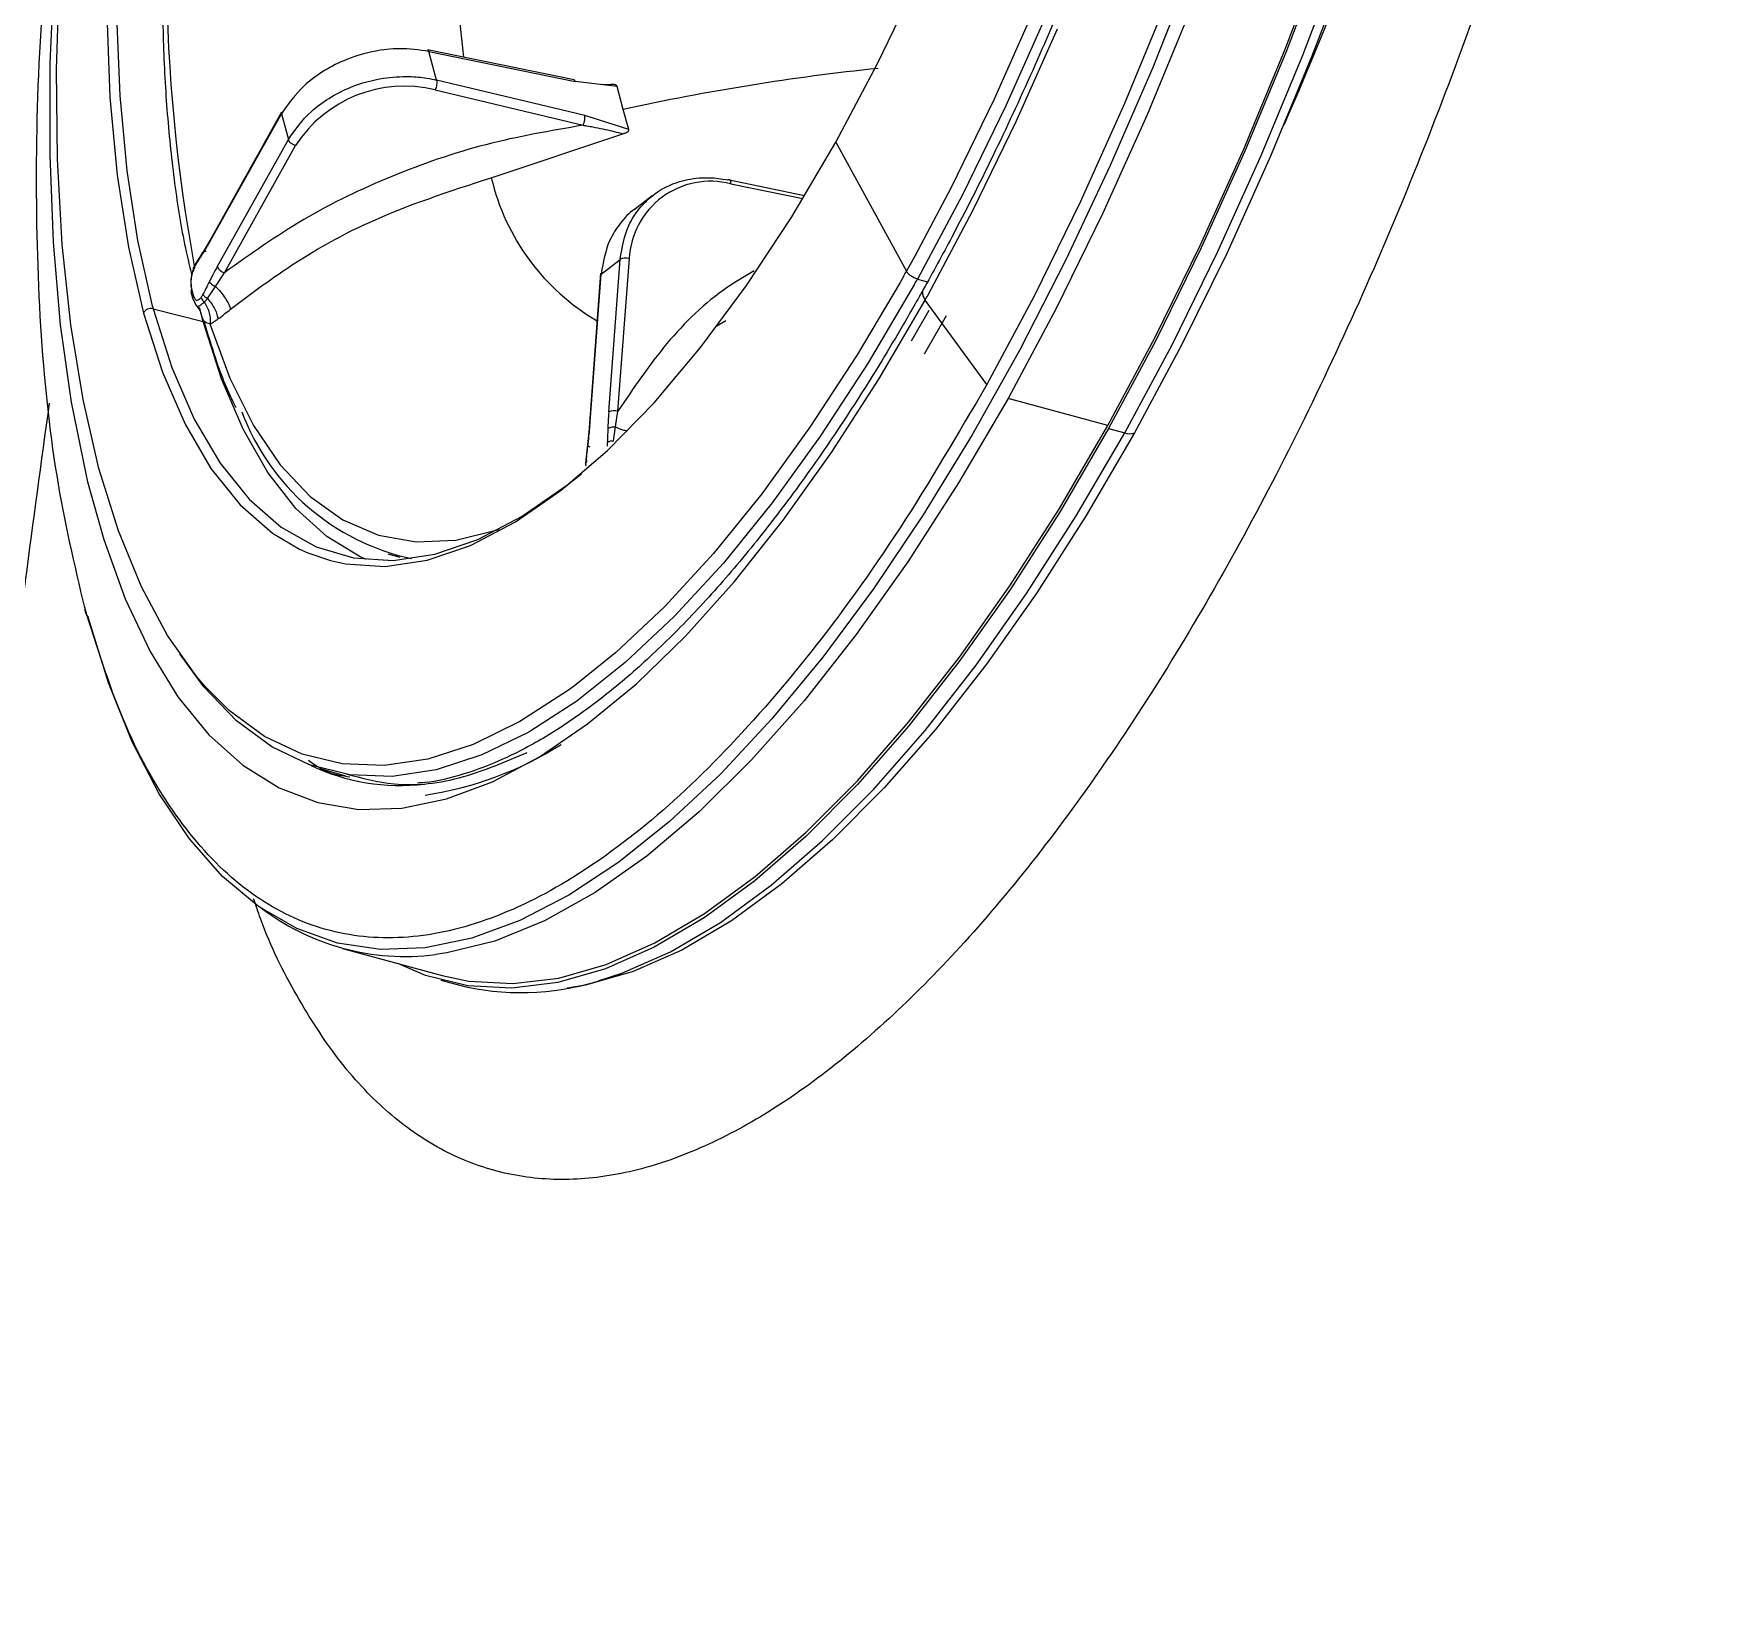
# Model space of a CAD drawing. Extents: x 525 to 613, y 487 to 635.
# Drawn here: x 579.712 to 582.552, y 545.083 to 547.742 of the extents above; entities that cross this region are included whole.
import ezdxf

# ---------------------------------------------------------------- set-up
doc = ezdxf.new("R2010")
doc.units = 0
doc.header["$MEASUREMENT"] = 0
doc.layers.add('1', color=4, linetype='Continuous')
doc.layers.add('STD TEST', color=3, linetype='Continuous')

# ---------------------------------------------------------------- blocks, each defined once
blk = doc.blocks.new('2023 VANGUARD')
at = {"layer": '1', "color": 3, "linetype": 'Continuous', "lineweight": 25}
for p, q in [((11.6633, -45.0267), (11.416, -44.9756)), ((11.4314, -45.0269), (11.4183, -44.9784)), ((11.4183, -44.9784), (11.6649, -45.0294)), ((11.6414, -45.0771), (11.4314, -45.0269)), ((11.7357, -45.0375), (11.6649, -45.0294)), ((11.7229, -45.0348), (11.7085, -45.0344)), ((11.4288, -45.0432), (11.6782, -45.103)), ((11.7456, -45.0765), (11.7357, -45.0375)), ((11.0498, -45.2983), (11.1697, -45.0839)), ((11.17, -45.0809), (11.05, -45.2954)), ((11.1697, -45.0839), (11.1814, -45.1272)), ((11.6809, -45.0866), (11.6414, -45.0771)), ((11.7555, -45.1101), (11.6809, -45.0866)), ((11.7555, -45.1101), (11.7456, -45.0765)), ((11.5234, -45.1914), (11.7453, -45.1173)), ((11.0614, -45.3417), (11.1814, -45.1272)), ((11.0736, -45.3517), (11.1936, -45.1372)), ((12.1043, -45.1314), (12.2232, -45.3492)), ((12.0515, -45.2218), (11.9221, -45.1951)), ((11.927, -45.2016), (12.0487, -45.2267)), ((11.7948, -45.222), (11.7645, -45.2455)), ((11.0371, -45.3172), (11.0251, -45.3365)), ((11.0505, -45.2947), (11.037, -45.3173)), ((11.0251, -45.3364), (11.0214, -45.3433)), ((11.0265, -45.3351), (11.0228, -45.3401)), ((11.7088, -45.3538), (11.7406, -45.3291)), ((11.7214, -45.5864), (11.7406, -45.3291)), ((11.7369, -45.5851), (11.7562, -45.3278)), ((12.2372, -45.3238), (12.2232, -45.3491)), ((11.0452, -45.3951), (11.0586, -45.3747)), ((11.0586, -45.3747), (11.0736, -45.3517)), ((11.7078, -45.3521), (11.6884, -45.6129)), ((11.6896, -45.6109), (11.7088, -45.3538)), ((12.2182, -45.358), (12.2125, -45.3681)), ((12.242, -45.3622), (12.2587, -45.367)), ((11.0174, -45.3853), (11.0199, -45.3948)), ((11.0397, -45.4011), (11.0452, -45.3951)), ((12.3587, -45.5403), (12.2549, -45.3977)), ((10.9533, -45.4123), (11.0379, -45.4341)), ((11.0379, -45.4341), (11.0317, -45.4104)), ((11.0385, -45.432), (11.0387, -45.4325)), ((11.9186, -45.4325), (11.9035, -45.4417)), ((12.261, -45.4152), (12.2313, -45.4669)), ((12.2537, -45.4883), (12.2907, -45.4237)), ((12.5627, -45.6094), (12.3946, -45.5634)), ((11.733, -45.6116), (11.7369, -45.5851)), ((11.6884, -45.6136), (11.6856, -45.6419)), ((11.7296, -45.6348), (11.733, -45.6116)), ((12.564, -45.6142), (12.5915, -45.6217)), ((11.6856, -45.6417), (11.6827, -45.6668)), ((11.6827, -45.6668), (11.6823, -45.6742)), ((11.3491, -45.8257), (11.3691, -45.8312)), ((11.2354, -46.1873), (11.2777, -46.1998)), ((11.2727, -46.4906), (11.4408, -46.5366)), ((11.4387, -46.5442), (11.4662, -46.5517))]:
    blk.add_line(p, q, dxfattribs=at)
at = {"layer": '1', "color": 3, "linetype": 'Continuous', "lineweight": 25, "flags": 128}
for points in [[(12.9302, -44.8033), (12.864, -44.9775), (12.7939, -45.1465), (12.7203, -45.3096), (12.6435, -45.4657), (12.564, -45.6142)], [(12.5627, -45.6094), (12.642, -45.4614), (12.7185, -45.3057), (12.7919, -45.1431), (12.8618, -44.9746), (12.9278, -44.8009)], [(12.9729, -44.8132), (12.9069, -44.9868), (12.8371, -45.1554), (12.7637, -45.3179), (12.6872, -45.4736), (12.6079, -45.6215)], [(12.2597, -45.389), (12.3353, -45.2467), (12.4082, -45.0968), (12.4778, -44.9402)], [(12.5915, -45.6217), (12.671, -45.4733), (12.7478, -45.3171), (12.8214, -45.154), (12.8915, -44.985), (12.9576, -44.8108)], [(12.7426, -41.9411), (12.7679, -41.9908), (12.8068, -42.0854), (12.8398, -42.1915), (12.8668, -42.3083), (12.8876, -42.4352), (12.902, -42.5713), (12.9101, -42.7159), (12.9116, -42.868), (12.9067, -43.0268), (12.8953, -43.1912), (12.8775, -43.3602), (12.8534, -43.5328), (12.8233, -43.7079), (12.7871, -43.8845), (12.7453, -44.0614), (12.698, -44.2376), (12.6455, -44.4121), (12.5882, -44.5836), (12.5263, -44.7512), (12.4604, -44.9139), (12.3907, -45.0705), (12.3178, -45.2203), (12.242, -45.3622)], [(10.8918, -44.9183), (10.8972, -45.053), (10.909, -45.1796), (10.9271, -45.2972), (10.9513, -45.405)], [(12.7062, -44.835), (12.6384, -45.0058), (12.5669, -45.171), (12.4921, -45.3299), (12.4143, -45.4815), (12.334, -45.625), (12.2517, -45.7596), (12.1676, -45.8847), (12.0824, -45.9996), (11.9965, -46.1036), (11.9102, -46.1962), (11.8241, -46.277), (11.7387, -46.3454), (11.6543, -46.4012), (11.5715, -46.4439), (11.4907, -46.4735), (11.4123, -46.4896), (11.3367, -46.4923), (11.2644, -46.4816), (11.1956, -46.4574), (11.132, -46.4208)], [(12.1043, -45.1314), (12.1742, -45), (12.2412, -44.8609)], [(13.022, -42.0125), (13.0509, -42.1357), (13.0737, -42.2692), (13.09, -42.4122), (13.0998, -42.5638), (13.1031, -42.7232), (13.0998, -42.8896), (13.09, -43.062), (13.0737, -43.2395), (13.051, -43.421), (13.022, -43.6055), (12.987, -43.7921), (12.946, -43.9796), (12.8993, -44.167), (12.8472, -44.3533), (12.79, -44.5374), (12.728, -44.7183), (12.6615, -44.895), (12.5909, -45.0665), (12.5166, -45.2318), (12.4391, -45.3901), (12.3587, -45.5403)], [(13.0639, -42.0036), (13.0931, -42.128), (13.1161, -42.2627), (13.1325, -42.4069), (13.1424, -42.5599), (13.1458, -42.7208), (13.1425, -42.8887), (13.1326, -43.0627), (13.1161, -43.2417), (13.0932, -43.4249), (13.064, -43.6111), (13.0286, -43.7993), (12.9872, -43.9885), (12.9401, -44.1776), (12.8876, -44.3656), (12.8298, -44.5514), (12.7673, -44.7339), (12.7002, -44.9122), (12.629, -45.0853), (12.554, -45.2521), (12.4757, -45.4118), (12.3946, -45.5634)], [(12.8204, -42.2088), (12.8442, -42.3137), (12.8649, -42.4398), (12.8792, -42.5751), (12.8872, -42.7188), (12.8887, -42.87), (12.8838, -43.0278), (12.8725, -43.1912), (12.8548, -43.3592), (12.8309, -43.5307), (12.8009, -43.7048), (12.765, -43.8803), (12.7234, -44.0562), (12.6764, -44.2313), (12.6242, -44.4047), (12.5672, -44.5752), (12.5058, -44.7418), (12.4402, -44.9035), (12.371, -45.0592), (12.2985, -45.2081), (12.2372, -45.3238)], [(11.4598, -42.501), (11.3842, -42.6433), (11.3114, -42.7931), (11.2417, -42.9497), (11.1757, -43.1122), (11.1137, -43.2795), (11.0561, -43.4507), (11.0032, -43.6247), (10.9553, -43.8007), (10.9126, -43.9775), (10.8755, -44.1541), (10.8442, -44.3295), (10.8188, -44.5027), (10.7995, -44.6725), (10.7864, -44.8382), (10.7796, -44.9986), (10.7791, -45.1528), (10.7849, -45.3), (10.797, -45.4392), (10.8154, -45.5697), (10.8398, -45.6907), (10.843, -45.7041)], [(11.042, -46.0498), (11.0274, -46.0328), (10.9779, -45.9631), (10.9337, -45.881), (10.895, -45.7869), (10.8622, -45.6815), (10.8354, -45.5654), (10.8147, -45.4392), (10.8003, -45.3039), (10.7924, -45.1602), (10.7908, -45.009), (10.7958, -44.8512)], [(11.4464, -42.7123), (11.3746, -42.8474), (11.3058, -42.9908), (11.2407, -43.1412), (11.1796, -43.2975), (11.123, -43.4586), (11.0714, -43.6232), (11.0252, -43.7901), (10.9847, -43.958), (10.9502, -44.1257), (10.9219, -44.2918), (10.9002, -44.455), (10.8851, -44.6142), (10.8768, -44.7682), (10.8754, -44.9156), (10.8807, -45.0556), (10.8929, -45.1869), (10.9119, -45.3086), (10.9373, -45.4197)], [(11.2522, -45.8369), (11.2776, -45.8426), (11.3448, -45.8467), (11.4154, -45.8363), (11.4887, -45.8112), (11.5642, -45.7718), (11.6412, -45.7183), (11.7193, -45.6511), (11.7979, -45.5708), (11.8762, -45.4779), (11.9538, -45.3731), (12.03, -45.2574), (12.1043, -45.1314)], [(12.237, -45.3711), (12.1587, -45.5037), (12.0786, -45.6268), (11.9971, -45.7395), (11.9147, -45.8411), (11.832, -45.9311), (11.7494, -46.0089), (11.6674, -46.074), (11.5899, -46.1241)], [(12.2125, -45.3681), (12.1404, -45.4898), (12.0607, -45.6121), (11.9797, -45.7241), (11.8978, -45.8252), (11.8156, -45.9146), (11.7335, -45.9919), (11.6635, -46.0482)], [(10.843, -45.7041), (10.8702, -45.8015), (10.9064, -45.9014), (10.9482, -45.9899), (10.9953, -46.0664), (11.0474, -46.1305), (11.1044, -46.1818), (11.1657, -46.22), (11.2311, -46.2449), (11.3002, -46.2564), (11.3725, -46.2543), (11.4477, -46.2388), (11.5253, -46.2098), (11.6049, -46.1675), (11.6859, -46.1123), (11.768, -46.0444), (11.8506, -45.9642), (11.9333, -45.8722), (12.0155, -45.7689), (12.0968, -45.6549), (12.1768, -45.5309), (12.2549, -45.3977)], [(10.9373, -45.4197), (10.9692, -45.5194), (11.0072, -45.607), (11.051, -45.6817), (11.1004, -45.743), (11.1549, -45.7905), (11.2002, -45.8174)], [(10.9533, -45.4123), (10.9849, -45.5114), (11.0226, -45.5983), (11.0662, -45.6725), (11.1152, -45.7335), (11.1693, -45.7806), (11.2281, -45.8137), (11.2912, -45.8323), (11.358, -45.8365), (11.4281, -45.8261), (11.5009, -45.8012), (11.5758, -45.762), (11.6524, -45.7089), (11.6754, -45.6904)], [(11.3131, -45.8353), (11.3027, -45.8307), (11.2462, -45.7965), (11.1942, -45.749), (11.147, -45.6886), (11.105, -45.6155), (11.0686, -45.5305), (11.0379, -45.4341)], [(11.0492, -45.438), (11.083, -45.5295), (11.1226, -45.6089), (11.1678, -45.6755), (11.2182, -45.7288), (11.2735, -45.7684), (11.3331, -45.7939), (11.3967, -45.8053), (11.4637, -45.8023), (11.5337, -45.7851), (11.5368, -45.784)], [(12.3946, -45.5634), (12.3111, -45.7061), (12.2256, -45.8391), (12.1386, -45.9617), (12.0506, -46.0732), (11.9622, -46.1729), (11.8737, -46.2603), (11.7858, -46.335), (11.6988, -46.3964), (11.6133, -46.4443), (11.5297, -46.4783), (11.4486, -46.4984), (11.4296, -46.5011)], [(12.564, -45.6142), (12.4822, -45.7541), (12.3985, -45.8848), (12.3133, -46.0055), (12.2272, -46.1156), (12.1406, -46.2146), (12.0539, -46.3018), (11.9676, -46.3768), (11.8822, -46.4393), (11.7981, -46.4888), (11.7158, -46.5252), (11.6357, -46.5482), (11.5582, -46.5577), (11.4838, -46.5537), (11.4128, -46.5361), (11.3661, -46.5162)], [(11.4408, -46.5366), (11.4857, -46.5461), (11.5599, -46.5501), (11.6372, -46.5406), (11.717, -46.5177), (11.7991, -46.4814), (11.883, -46.432), (11.9681, -46.3697), (12.0541, -46.2949), (12.1406, -46.208), (12.2269, -46.1093), (12.3128, -45.9995), (12.3977, -45.8792), (12.4811, -45.7489), (12.5627, -45.6094)], [(12.6079, -45.6215), (12.5263, -45.761), (12.4429, -45.8913), (12.358, -46.0116), (12.2722, -46.1214), (12.1858, -46.22), (12.0994, -46.307), (12.0134, -46.3818), (11.9283, -46.444), (11.8444, -46.4934), (11.7624, -46.5297), (11.6825, -46.5526), (11.6515, -46.558)], [(11.7038, -46.5456), (11.7433, -46.5327), (11.8256, -46.4963), (11.9097, -46.4468), (11.9951, -46.3843), (12.0814, -46.3093), (12.1681, -46.2221), (12.2547, -46.1231), (12.3408, -46.013), (12.4259, -45.8923), (12.5096, -45.7616), (12.5915, -45.6217)], [(11.2002, -45.8174), (11.2141, -45.8238), (11.2522, -45.8369)], [(11.132, -46.4208), (11.1309, -46.42), (11.0705, -46.3695), (11.0147, -46.3061), (10.9639, -46.2303), (10.9184, -46.1424), (10.8783, -46.0429), (10.8438, -45.9323)], [(11.5899, -46.1241), (11.5867, -46.126), (11.5076, -46.1646), (11.4306, -46.1895), (11.3562, -46.2007), (11.285, -46.198), (11.2172, -46.1814), (11.1533, -46.1511), (11.0938, -46.1072), (11.039, -46.05), (10.9982, -45.9941)], [(11.6635, -46.0482), (11.6521, -46.0566), (11.5718, -46.1083), (11.4931, -46.1467), (11.4166, -46.1715), (11.3427, -46.1825), (11.2719, -46.1798), (11.2045, -46.1634), (11.1411, -46.1332), (11.0819, -46.0896), (11.042, -46.0498)]]:
    blk.add_lwpolyline(points, dxfattribs=at)
at = {"layer": '1', "color": 3, "linetype": 'Continuous', "lineweight": 25}
for centre, radius, start, end in [((13.873, -44.819), 2.8975, 170.8659, 190.3614), ((13.6531, -44.7156), 2.1933, 174.102, 187.1402), ((7.7539, -42.8442), 5.5829, 336.1412, 342.9199), ((12.5844, -48.9127), 3.9269, 95.9733, 102.3346), ((11.377, -45.2548), 0.2178, 76.2484, 147.306), ((11.8947, -45.1036), 0.3815, 193.3043, 239.6391), ((11.8932, -45.3347), 0.1373, 75.7585, 177.1235), ((11.0533, -45.2971), 0.00368, 152.514, 198.7884), ((11.0779, -45.334), 0.0181, 204.8514, 256.4995), ((8.8233, -43.447), 3.8959, 330.6245, 330.7742), ((8.8214, -43.4485), 3.9195, 330.6248, 330.7739), ((12.2176, -45.0685), 1.3102, 194.883, 195.2144), ((8.7238, -43.4221), 4.0462, 330.7739, 330.9154), ((10.9497, -45.4256), 0.0137, 75.1209, 154.5676), ((11.4732, -45.447), 0.3957, 200.5957, 257.6984), ((11.7308, -45.6046), 0.0205, 72.4847, 117.1545), ((11.6911, -45.6132), 0.00276, 122.6568, 173.3551), ((12.5995, -45.599), 0.0241, 250.6562, 290.5035), ((10.8622, -45.9167), 0.0241, 178.2551, 220.4949), ((11.3237, -45.6452), 0.5937, 278.5493, 302.3257), ((11.3706, -45.8617), 0.3544, 244.674, 276.534), ((11.3783, -46.1049), 0.3995, 232.0466, 277.3719), ((11.5743, -46.1287), 0.4366, 255.6687, 287.2582)]:
    blk.add_arc(centre, radius, start, end, dxfattribs=at)
for points, knots in [([(12.6204, -41.7612), (12.6348, -41.7726), (12.6663, -41.7976), (12.7109, -41.8505), (12.7545, -41.9163), (12.7936, -41.993), (12.8282, -42.0801), (12.8581, -42.1771), (12.883, -42.2837), (12.9028, -42.3994), (12.9174, -42.5235), (12.9265, -42.6553), (12.9301, -42.7942), (12.9281, -42.9393), (12.9206, -43.0899), (12.9075, -43.2452), (12.889, -43.4044), (12.865, -43.5664), (12.8358, -43.7306), (12.8014, -43.896), (12.7621, -44.0616), (12.7181, -44.2267), (12.6696, -44.3903), (12.6168, -44.5516), (12.56, -44.7096), (12.4997, -44.8635), (12.436, -45.0126), (12.3693, -45.1559), (12.3076, -45.2783), (12.2678, -45.3507), (12.2517, -45.38)], [0, 0, 0, 0, 0.031102, 0.068026, 0.104455, 0.140621, 0.176686, 0.212733, 0.248799, 0.284907, 0.321063, 0.357267, 0.393512, 0.429793, 0.466105, 0.502441, 0.538798, 0.575171, 0.611556, 0.64795, 0.684351, 0.720756, 0.757161, 0.793565, 0.829964, 0.866356, 0.902738, 0.939106, 0.975458, 1, 1, 1, 1]), ([(13.5915, -42.6398), (13.5916, -42.7145), (13.5919, -42.864), (13.5782, -43.1021), (13.5542, -43.3478), (13.5191, -43.6002), (13.4735, -43.8567), (13.4177, -44.1152), (13.3523, -44.3735), (13.2776, -44.6294), (13.1945, -44.8807), (13.1036, -45.1253), (13.0057, -45.3609), (12.9017, -45.5857), (12.7924, -45.7977), (12.6787, -45.995), (12.5617, -46.1759), (12.4424, -46.339), (12.3217, -46.4828), (12.2008, -46.6061), (12.0806, -46.7077), (11.9622, -46.7868), (11.8466, -46.8429), (11.7347, -46.8754), (11.6277, -46.884), (11.5263, -46.8687), (11.4314, -46.8294), (11.344, -46.7666), (11.2644, -46.6813), (11.1945, -46.572), (11.1472, -46.4798), (11.1267, -46.4182), (11.1229, -46.4069)], [0, 0, 0, 0, 0.034192, 0.06846, 0.102654, 0.136849, 0.171116, 0.205307, 0.239501, 0.273768, 0.307958, 0.342154, 0.376422, 0.410612, 0.444808, 0.479075, 0.513264, 0.547461, 0.58173, 0.615921, 0.650104, 0.684365, 0.718564, 0.752768, 0.787035, 0.821219, 0.855416, 0.889681, 0.923871, 0.958067, 0.992333, 1, 1, 1, 1]), ([(11.0057, -44.3702), (11.0042, -44.38), (10.9954, -44.4391), (10.9846, -44.5448), (10.9736, -44.6861), (10.9687, -44.8225), (10.9694, -44.9534), (10.9758, -45.0779), (10.9881, -45.1949), (11.0022, -45.2879), (11.0144, -45.3383), (11.0186, -45.3555)], [0, 0, 0, 0, 0.025744, 0.155137, 0.284565, 0.414037, 0.543566, 0.673166, 0.802851, 0.932641, 1, 1, 1, 1]), ([(10.8381, -45.9159), (10.8212, -45.8439), (10.7874, -45.6999), (10.7611, -45.4454), (10.7541, -45.1675), (10.7644, -44.893), (10.7858, -44.707), (10.7951, -44.6263)], [0, 0, 0, 0, 0.209802, 0.419604, 0.629406, 0.839208, 1, 1, 1, 1]), ([(11.4183, -44.9784), (11.4018, -44.9761), (11.3719, -44.972), (11.3225, -44.9778), (11.2776, -44.9913), (11.2381, -45.0123), (11.1994, -45.0412), (11.1812, -45.0674), (11.1697, -45.0839)], [0, 0, 0, 0, 0.1766643, 0.3201533, 0.5001484, 0.642587, 0.7735217, 1, 1, 1, 1]), ([(11.4162, -44.9759), (11.4165, -44.9759), (11.4174, -44.976), (11.418, -44.9775), (11.4183, -44.9784)], [0, 0, 0, 0, 0.36511, 1, 1, 1, 1]), ([(11.1814, -45.1272), (11.1929, -45.1107), (11.211, -45.0847), (11.2499, -45.0563), (11.2905, -45.0356), (11.3374, -45.0227), (11.381, -45.02), (11.411, -45.0225), (11.426, -45.0257), (11.4314, -45.0269)], [0, 0, 0, 0, 0.225426, 0.356567, 0.499702, 0.690184, 0.837161, 0.94047, 1, 1, 1, 1]), ([(11.6649, -45.0294), (11.6648, -45.0289), (11.6645, -45.028), (11.6638, -45.0271), (11.6632, -45.0266), (11.6629, -45.0266), (11.6628, -45.0266)], [0, 0, 0, 0, 0.316953, 0.633905, 0.950858, 1, 1, 1, 1]), ([(11.7357, -45.0375), (11.7356, -45.0371), (11.7353, -45.0363), (11.7343, -45.0355), (11.7329, -45.0349), (11.7307, -45.0344), (11.7273, -45.0342), (11.7244, -45.0346), (11.7229, -45.0348)], [0, 0, 0, 0, 0.114353, 0.228246, 0.335249, 0.452853, 0.701263, 1, 1, 1, 1]), ([(11.6782, -45.103), (11.6232, -45.1124), (11.513, -45.1314), (11.3544, -45.1865), (11.2046, -45.2582), (11.1173, -45.3205), (11.0736, -45.3517)], [0, 0, 0, 0, 0.249992, 0.500001, 0.750009, 1, 1, 1, 1]), ([(11.6782, -45.103), (11.6783, -45.103), (11.6784, -45.103), (11.6785, -45.103), (11.6786, -45.103), (11.679, -45.1031), (11.6795, -45.1032), (11.6805, -45.1033), (11.6823, -45.1036), (11.6855, -45.1041), (11.6913, -45.1051), (11.7016, -45.107), (11.72, -45.1108), (11.7354, -45.1148), (11.7453, -45.1173)], [0, 0, 0, 0, 0.001692, 0.003022, 0.005396, 0.009637, 0.01721, 0.030734, 0.054891, 0.098047, 0.175163, 0.313006, 0.559477, 1, 1, 1, 1]), ([(11.7453, -45.1173), (11.7469, -45.1168), (11.7498, -45.116), (11.7529, -45.1144), (11.7546, -45.1131), (11.7553, -45.1121), (11.7557, -45.1111), (11.7556, -45.1104), (11.7555, -45.1101)], [0, 0, 0, 0, 0.320348, 0.580952, 0.695439, 0.798837, 0.897836, 1, 1, 1, 1]), ([(11.0838, -45.4132), (11.1198, -45.3861), (11.1917, -45.332), (11.3372, -45.252), (11.4528, -45.2144), (11.5234, -45.1914)], [0, 0, 0, 0, 0.280145, 0.560297, 1, 1, 1, 1]), ([(11.7406, -45.3291), (11.7441, -45.3093), (11.7496, -45.2778), (11.7726, -45.2422), (11.8003, -45.2153), (11.8367, -45.1971), (11.8744, -45.1908), (11.9021, -45.1915), (11.9167, -45.1942), (11.9221, -45.1951)], [0, 0, 0, 0, 0.2254274, 0.3565676, 0.4997018, 0.6901854, 0.8371627, 0.940472, 1, 1, 1, 1]), ([(11.7666, -45.2442), (11.7663, -45.2444), (11.7556, -45.2497), (11.7408, -45.2678), (11.7176, -45.3021), (11.7122, -45.3337), (11.7088, -45.3538)], [0, 0, 0, 0, 0.008768, 0.291229, 0.550879, 1, 1, 1, 1]), ([(11.0362, -45.3211), (11.0362, -45.3203), (11.036, -45.3186), (11.0374, -45.3167), (11.0396, -45.3155), (11.0417, -45.3155), (11.0427, -45.3155)], [0, 0, 0, 0, 0.243098, 0.5, 0.756902, 1, 1, 1, 1]), ([(11.0362, -45.3211), (11.0388, -45.317), (11.0433, -45.3096), (11.0478, -45.3017), (11.0498, -45.2983)], [0, 0, 0, 0, 0.559967, 1, 1, 1, 1]), ([(11.0216, -45.3454), (11.0209, -45.3472), (11.0194, -45.3509), (11.0178, -45.3575), (11.0168, -45.365), (11.0168, -45.3728), (11.0178, -45.3773), (11.0183, -45.3796)], [0, 0, 0, 0, 0.14944, 0.31246, 0.494168, 0.732247, 1, 1, 1, 1]), ([(11.0237, -45.3421), (11.0217, -45.3465), (11.0177, -45.3551), (11.0169, -45.3685), (11.0177, -45.3754), (11.0181, -45.3783)], [0, 0, 0, 0, 0.377452, 0.738013, 1, 1, 1, 1]), ([(11.0216, -45.3454), (11.0215, -45.345), (11.0211, -45.3441), (11.0214, -45.3431), (11.0222, -45.3424), (11.0232, -45.3422), (11.0237, -45.3421)], [0, 0, 0, 0, 0.246536, 0.5, 0.753464, 1, 1, 1, 1]), ([(11.0216, -45.3454), (11.0221, -45.3443), (11.0231, -45.3424), (11.0241, -45.3407), (11.0245, -45.3399)], [0, 0, 0, 0, 0.5597781, 1, 1, 1, 1]), ([(11.0245, -45.3399), (11.0267, -45.3364), (11.0306, -45.3301), (11.0345, -45.3238), (11.0362, -45.3211)], [0, 0, 0, 0, 0.5599989, 1, 1, 1, 1]), ([(11.0614, -45.3417), (11.0589, -45.3462), (11.0545, -45.3542), (11.0502, -45.3627), (11.0484, -45.3664)], [0, 0, 0, 0, 0.559967, 1, 1, 1, 1]), ([(11.9668, -45.3483), (11.9516, -45.3573), (11.8961, -45.3899), (11.8159, -45.4681), (11.7633, -45.5461), (11.7369, -45.5851)], [0, 0, 0, 0, 0.159171, 0.579601, 1, 1, 1, 1]), ([(11.0484, -45.3664), (11.0463, -45.3704), (11.0427, -45.3776), (11.0391, -45.3847), (11.0375, -45.3878)], [0, 0, 0, 0, 0.559999, 1, 1, 1, 1]), ([(11.0484, -45.3664), (11.0487, -45.3671), (11.0495, -45.3685), (11.0519, -45.3709), (11.0551, -45.3731), (11.0574, -45.3741), (11.0586, -45.3747)], [0, 0, 0, 0, 0.243098, 0.5, 0.756902, 1, 1, 1, 1]), ([(11.0586, -45.3747), (11.0616, -45.3777), (11.0676, -45.384), (11.0754, -45.3948), (11.0813, -45.4051), (11.083, -45.4106), (11.0838, -45.4132)], [0, 0, 0, 0, 0.252962, 0.513343, 0.766497, 1, 1, 1, 1]), ([(11.0183, -45.3796), (11.0179, -45.3805), (11.0171, -45.3823), (11.0172, -45.3851), (11.0182, -45.3877), (11.0196, -45.389), (11.0203, -45.3896)], [0, 0, 0, 0, 0.244427, 0.5, 0.755573, 1, 1, 1, 1]), ([(11.0183, -45.3796), (11.0188, -45.3814), (11.0196, -45.3845), (11.0205, -45.3876), (11.0209, -45.389)], [0, 0, 0, 0, 0.56, 1, 1, 1, 1]), ([(11.0209, -45.389), (11.0205, -45.3899), (11.0197, -45.3917), (11.0197, -45.3945), (11.0207, -45.3972), (11.0221, -45.3985), (11.0228, -45.3991)], [0, 0, 0, 0, 0.244431, 0.5, 0.75557, 1, 1, 1, 1]), ([(11.0209, -45.389), (11.0217, -45.3915), (11.0234, -45.3962), (11.0272, -45.3985), (11.0311, -45.397), (11.0334, -45.3942), (11.0345, -45.3929)], [0, 0, 0, 0, 0.333507, 0.622395, 0.821331, 1, 1, 1, 1]), ([(11.0228, -45.3991), (11.0235, -45.4014), (11.0249, -45.4061), (11.0277, -45.4089), (11.0319, -45.4074), (11.037, -45.4032), (11.0397, -45.4011)], [0, 0, 0, 0, 0.229208, 0.473255, 0.730955, 1, 1, 1, 1]), ([(11.0252, -45.4058), (11.0275, -45.4086), (11.031, -45.4128), (11.0336, -45.4182), (11.0342, -45.4204), (11.0346, -45.4214)], [0, 0, 0, 0, 0.492484, 0.74139, 1, 1, 1, 1]), ([(11.0375, -45.3878), (11.037, -45.3889), (11.036, -45.3907), (11.035, -45.3922), (11.0345, -45.3929)], [0, 0, 0, 0, 0.559773, 1, 1, 1, 1]), ([(11.0345, -45.3929), (11.0347, -45.3937), (11.035, -45.3952), (11.0366, -45.3981), (11.0385, -45.4), (11.0397, -45.4011)], [0, 0, 0, 0, 0.27723, 0.562127, 1, 1, 1, 1]), ([(11.0375, -45.3878), (11.0378, -45.3884), (11.0384, -45.3896), (11.0402, -45.3916), (11.0425, -45.3935), (11.0443, -45.3946), (11.0452, -45.3951)], [0, 0, 0, 0, 0.245331, 0.5, 0.754669, 1, 1, 1, 1]), ([(11.0397, -45.4011), (11.0414, -45.404), (11.0449, -45.41), (11.0483, -45.4198), (11.05, -45.4295), (11.0495, -45.4352), (11.0492, -45.438)], [0, 0, 0, 0, 0.249587, 0.505304, 0.75823, 1, 1, 1, 1]), ([(11.0452, -45.3951), (11.0475, -45.3979), (11.0521, -45.4037), (11.0576, -45.4131), (11.0614, -45.4221), (11.0624, -45.4272), (11.0628, -45.4296)], [0, 0, 0, 0, 0.2502, 0.506834, 0.75985, 1, 1, 1, 1]), ([(12.2517, -45.38), (12.2391, -45.4022), (12.2024, -45.4668), (12.1404, -45.5677), (12.0656, -45.6791), (11.9899, -45.7811), (11.9139, -45.8734), (11.8379, -45.9552), (11.7625, -46.0264), (11.6881, -46.0865), (11.6154, -46.1352), (11.5446, -46.1728), (11.4765, -46.198), (11.4279, -46.2107), (11.4031, -46.2117), (11.3989, -46.2119)], [0, 0, 0, 0, 0.0450875, 0.1306803, 0.2162147, 0.3016576, 0.3869935, 0.4722085, 0.5572947, 0.64226, 0.7271462, 0.8120317, 0.897078, 0.9826125, 1, 1, 1, 1]), ([(12.2519, -45.38), (12.2516, -45.3804), (12.2504, -45.3821), (12.2502, -45.386), (12.2512, -45.3916), (12.2537, -45.3957), (12.2549, -45.3977)], [0, 0, 0, 0, 0.09426, 0.396173, 0.698087, 1, 1, 1, 1]), ([(11.0492, -45.438), (11.0459, -45.437), (11.0385, -45.4348), (11.0364, -45.4277), (11.0353, -45.4239)], [0, 0, 0, 0, 0.4509728, 1, 1, 1, 1]), ([(11.0387, -45.4325), (11.0451, -45.4539), (11.0609, -45.5061), (11.0795, -45.5539), (11.0927, -45.578), (11.0928, -45.5781)], [0, 0, 0, 0, 0.405958, 0.995738, 1, 1, 1, 1]), ([(11.0492, -45.438), (11.0517, -45.4367), (11.0562, -45.4344), (11.0608, -45.4311), (11.0628, -45.4296)], [0, 0, 0, 0, 0.560401, 1, 1, 1, 1]), ([(11.0628, -45.4296), (11.0667, -45.4267), (11.0737, -45.4214), (11.0807, -45.4157), (11.0838, -45.4132)], [0, 0, 0, 0, 0.56059, 1, 1, 1, 1]), ([(10.7783, -45.5714), (10.7508, -45.771), (10.6913, -46.2021), (10.6488, -46.8705), (10.6397, -47.5725), (10.6748, -48.2735), (10.7255, -48.8198), (10.7779, -49.1294), (10.7913, -49.2083)], [0, 0, 0, 0, 0.165658, 0.357798, 0.54992, 0.742046, 0.934162, 1, 1, 1, 1]), ([(11.7214, -45.5864), (11.721, -45.5917), (11.7204, -45.6012), (11.7201, -45.6103), (11.72, -45.6144)], [0, 0, 0, 0, 0.559967, 1, 1, 1, 1]), ([(11.6868, -45.64), (11.6874, -45.6345), (11.6885, -45.6247), (11.6893, -45.6151), (11.6896, -45.6109)], [0, 0, 0, 0, 0.559967, 1, 1, 1, 1]), ([(11.72, -45.6144), (11.7198, -45.6187), (11.7196, -45.6264), (11.7193, -45.6342), (11.7192, -45.6376)], [0, 0, 0, 0, 0.559999, 1, 1, 1, 1]), ([(11.72, -45.6144), (11.7206, -45.6139), (11.722, -45.6128), (11.7254, -45.6117), (11.7292, -45.6112), (11.7318, -45.6115), (11.733, -45.6116)], [0, 0, 0, 0, 0.243098, 0.5, 0.756902, 1, 1, 1, 1]), ([(11.733, -45.6116), (11.737, -45.6135), (11.7437, -45.6166), (11.7501, -45.6175), (11.7526, -45.6179)], [0, 0, 0, 0, 0.598384, 1, 1, 1, 1]), ([(11.684, -45.665), (11.6845, -45.6604), (11.6854, -45.652), (11.6864, -45.6436), (11.6868, -45.64)], [0, 0, 0, 0, 0.559999, 1, 1, 1, 1]), ([(11.6868, -45.64), (11.6863, -45.6403), (11.6854, -45.641), (11.6856, -45.6424), (11.687, -45.6439), (11.6888, -45.6447), (11.6897, -45.6451)], [0, 0, 0, 0, 0.243098, 0.5, 0.756902, 1, 1, 1, 1]), ([(11.7192, -45.6376), (11.7191, -45.6388), (11.719, -45.6409), (11.7187, -45.6431), (11.7186, -45.6441)], [0, 0, 0, 0, 0.559773, 1, 1, 1, 1]), ([(11.7192, -45.6376), (11.7197, -45.6372), (11.7209, -45.6363), (11.7234, -45.6354), (11.7264, -45.6348), (11.7285, -45.6348), (11.7296, -45.6348)], [0, 0, 0, 0, 0.245331, 0.5, 0.754669, 1, 1, 1, 1]), ([(11.6836, -45.6712), (11.6833, -45.6717), (11.6825, -45.6726), (11.6822, -45.6742), (11.6825, -45.6757), (11.6833, -45.6766), (11.6836, -45.6771)], [0, 0, 0, 0, 0.246536, 0.5, 0.753464, 1, 1, 1, 1]), ([(11.684, -45.665), (11.6836, -45.6653), (11.6828, -45.666), (11.6826, -45.6671), (11.6833, -45.6683), (11.6844, -45.6691), (11.6849, -45.6695)], [0, 0, 0, 0, 0.245349, 0.5, 0.754651, 1, 1, 1, 1]), ([(11.6836, -45.6712), (11.6836, -45.6701), (11.6836, -45.6681), (11.6839, -45.666), (11.684, -45.665)], [0, 0, 0, 0, 0.559778, 1, 1, 1, 1]), ([(11.2787, -46.1964), (11.3052, -46.2036), (11.3676, -46.2203), (11.4703, -46.2089), (11.548, -46.1756), (11.584, -46.1602)], [0, 0, 0, 0, 0.284549, 0.667875, 1, 1, 1, 1]), ([(11.2851, -46.2018), (11.273, -46.2002), (11.2481, -46.1969), (11.2266, -46.1819), (11.2155, -46.1741)], [0, 0, 0, 0, 0.483974, 1, 1, 1, 1])]:
    blk.add_open_spline(points, degree=3, knots=knots, dxfattribs=at)
for points in [[(11.4314, -45.0269), (11.4316, -45.0279), (11.432, -45.03), (11.4315, -45.0345), (11.4304, -45.0393), (11.4293, -45.0419), (11.4287, -45.0432)], [(11.6782, -45.103), (11.6785, -45.1023), (11.6791, -45.1011), (11.6799, -45.0989), (11.6805, -45.0966), (11.6809, -45.0943), (11.6812, -45.092), (11.6813, -45.0899), (11.6812, -45.088), (11.681, -45.0871), (11.6809, -45.0866)], [(11.1936, -45.1372), (11.1922, -45.1367), (11.1895, -45.1357), (11.1856, -45.1331), (11.1826, -45.1301), (11.1818, -45.1281), (11.1814, -45.1272)], [(11.9221, -45.1951), (11.9227, -45.1947), (11.9241, -45.1939), (11.9257, -45.1949), (11.9269, -45.1975), (11.9269, -45.2003), (11.927, -45.2016)], [(11.7561, -45.3278), (11.7547, -45.3275), (11.7518, -45.3269), (11.7472, -45.327), (11.7431, -45.3277), (11.7414, -45.3286), (11.7406, -45.3291)], [(12.242, -45.3622), (12.2401, -45.3616), (12.2364, -45.3603), (12.2309, -45.3571), (12.2262, -45.3533), (12.2242, -45.3505), (12.2232, -45.3491)], [(12.3587, -45.5403), (12.3103, -45.6229), (12.2136, -45.788), (12.0617, -45.9973), (11.9081, -46.1736), (11.7548, -46.3117), (11.6044, -46.4098), (11.4597, -46.4659), (11.3229, -46.4793), (11.1966, -46.4496), (11.0828, -46.3775), (10.9837, -46.2635), (10.8996, -46.1126), (10.8586, -45.9815), (10.8381, -45.9159)]]:
    blk.add_open_spline(points, degree=3, dxfattribs=at)
blk = doc.blocks.new('2026 Vanguard')
at = {"layer": 'STD TEST', "color": 1}
blk.add_blockref('2023 VANGUARD', (44.1613, 88.209), dxfattribs=at)

msp = doc.modelspace()

# ---------------------------------------------------------------- block references
at = {"layer": '1'}
msp.add_blockref('2026 Vanguard', (524.7985, 504.4821), dxfattribs=at)

doc.saveas('drawing.dxf')
